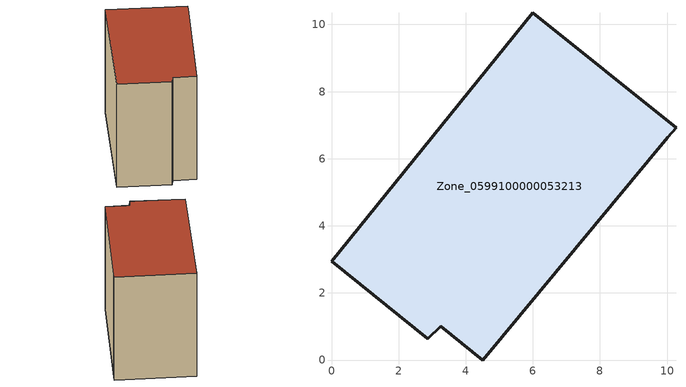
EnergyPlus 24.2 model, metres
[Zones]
Zone_0599100000053213
 floor ground (C_G): 3.25,1 2.87,0.63 0,2.94 6,10.34 10.27,6.93 10.02,6.63 4.5,0 z0
 wall outside (C_F): 6,10.34 0,2.94 2.87,0.63 3.25,1 4.5,0 10.02,6.63 10.27,6.93 6,10.34 z0:7.94
 roof outside (C_R): 10.02,6.63 10.27,6.93 6,10.34 0,2.94 2.87,0.63 3.25,1 4.5,0 z7.94
[BUILDING]
Pand.0599100000053213: North Axis=0; Terrain=City; Loads Convergence Tolerance Value=0.04; Temperature Convergence Tolerance Value=0.4; Solar Distribution=FullExterior; Maximum Number of Warmup Days=25; Minimum Number of Warmup Days=1
[Site:Location]
Rotterdam.The.Hague.AP_ZH_NLD Design_Conditions: Latitude=51.96; Longitude=4.45; Time Zone=1; Elevation=-4.5
[SITE:GROUNDTEMPERATURE:BUILDINGSURFACE]
18, 18, 18, 18, 18, 18, 18, 18, 18, 18, 18, 18
[MATERIAL] Thermal Absorptance=0.9; Solar Absorptance=0.7; Visible Absorptance=0.7
Name | Roughness | Thickness | Conductivity | Density | Specific Heat
G.TI.1946 | MediumSmooth | 0.15 | 1 | 540 | 1210
F.TI.1946 | Rough | 0.3 | 0.857143 | 1920 | 840
R.TI.1946 | MediumRough | 0.2 | 0.1 | 1500 | 1000
[CONSTRUCTION]
C_G: G.TI.1946
C_F: F.TI.1946
C_R: R.TI.1946
[ZONE]
Zone_0599100000053213: Type=1; Multiplier=1; Ceiling Height=Autocalculate; Volume=Autocalculate; Floor Area=autocalculate; Part of Total Floor Area=Yes
[ZONEINFILTRATION:DESIGNFLOWRATE]
Infil_Zone_0599100000053213: Zone or ZoneList or Space or SpaceList=Zone_0599100000053213; Schedule=AlwaysOn; Design Flow Rate Calculation Method=Flow/Area; Flow Rate per Floor Area=0.003; Constant Term Coefficient=1; Temperature Term Coefficient=0; Velocity Term Coefficient=0; Velocity Squared Term Coefficient=0
[HVACTEMPLATE:ZONE:IDEALLOADSAIRSYSTEM]
Zone_0599100000053213: Maximum Heating Supply Air Temperature=50; Minimum Cooling Supply Air Temperature=13; Maximum Heating Supply Air Humidity Ratio=0.0156; Minimum Cooling Supply Air Humidity Ratio=0.0077; Heating Limit=NoLimit; Cooling Limit=NoLimit; Dehumidification Control Type=ConstantSensibleHeatRatio; Cooling Sensible Heat Ratio=0.7; Dehumidification Setpoint=60; Humidification Control Type=None; Humidification Setpoint=30; Outdoor Air Method=None; Outdoor Air Flow Rate per Person=0.00944; Outdoor Air Flow Rate per Zone Floor Area=0; Outdoor Air Flow Rate per Zone=0; Demand Controlled Ventilation Type=None; Outdoor Air Economizer Type=NoEconomizer; Heat Recovery Type=None; Sensible Heat Recovery Effectiveness=0.7; Latent Heat Recovery Effectiveness=0.65
[ZONECONTROL:THERMOSTAT]
ThermostatControl_Zone_0599100000053213: Zone or ZoneList=Zone_0599100000053213; Control Type Schedule=DualSetpointControlType; Control 1=Thermostat_Zone_0599100000053213; Temperature Difference Between Cutout And Setpoint=0
[THERMOSTATSETPOINT:DUALSETPOINT]
Thermostat_Zone_0599100000053213: Heating Setpoint Temperature Schedule=HeatingSetpoint_Zone_0599100000053213; Cooling Setpoint Temperature Schedule=CoolingSetpoint_Zone_0599100000053213
[SCHEDULE:COMPACT]
HeatingSetpoint_Zone_0599100000053213: Through: 12/31, For: AllDays, Until: 24:00, 21
CoolingSetpoint_Zone_0599100000053213: Through: 12/31, For: AllDays, Until: 24:00, 24
DualSetpointControlType: Through: 12/31, For: AllDays, Until: 24:00, 4
AlwaysOn: Through: 12/31, For: AllDays, Until: 24:00, 1
